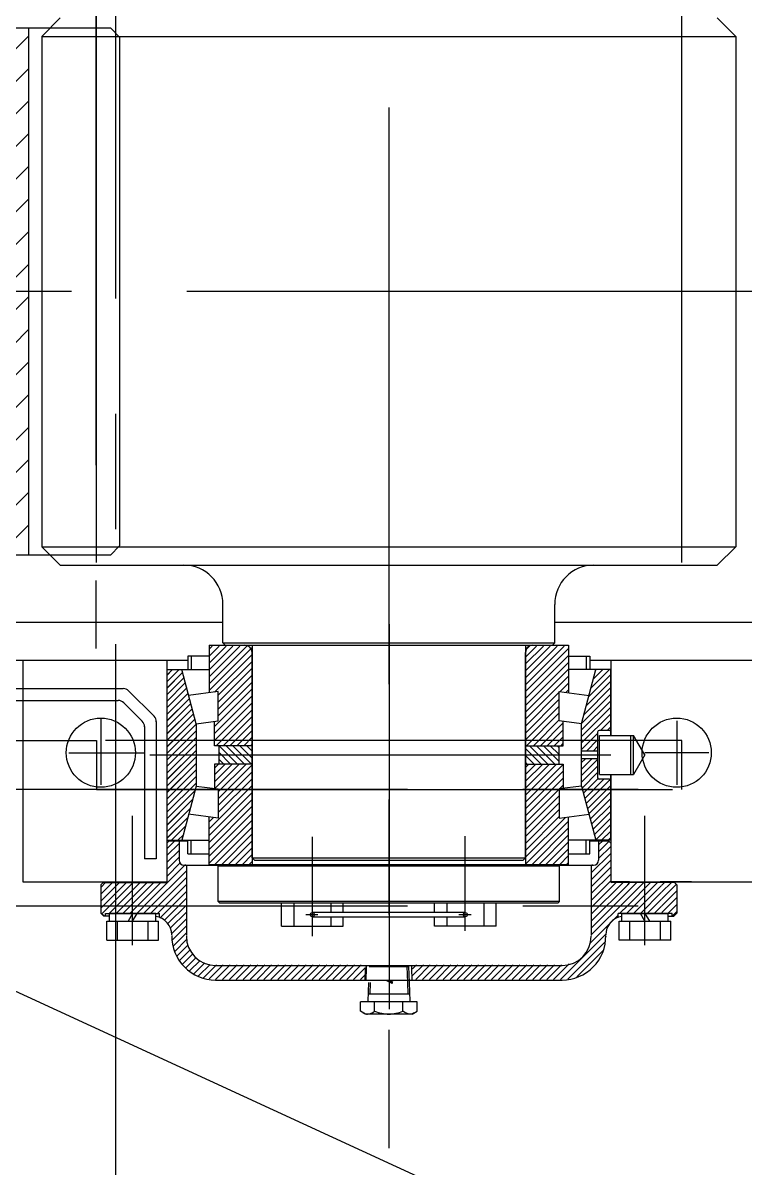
# Model space of a CAD drawing. Header units: millimetres. Extents: x 0 to 12600, y -343 to 8910.
# Drawn here: x 7447 to 7917, y 4666 to 5411 of the extents above; entities that cross this region are included whole.
import ezdxf

# ---------------------------------------------------------------- set-up
doc = ezdxf.new("R2010")
doc.units = ezdxf.units.MM
doc.header["$LTSCALE"] = 300
for name, pattern in [('F', [0.75, 0.5, -0.25]), ('G', [2, 1.25, -0.25, 0.25, -0.25]), ('K', [2.5, 1.25, -0.25, 0.25, -0.25, 0.25, -0.25])]:
    doc.linetypes.add(name, pattern=pattern)
for name, color, linetype in [('01', 7, 'Continuous'), ('02', 1, 'Continuous'), ('04', 2, 'F'), ('05', 142, 'G'), ('07', 6, 'K'), ('10', 1, 'Continuous'), ('11', 3, 'Continuous')]:
    doc.layers.add(name, color=color, linetype=linetype)
pattern_1 = [(224.9999999999992, (17663.52451527841, -12563.49412376348), (-2.245064030267257, 2.245064030267319), [])]
pattern_2 = [(224.9999999999992, (8758.30591865395, 6442.174228793807), (-2.121320343559614, 2.121320343559672), [])]

# ---------------------------------------------------------------- blocks, each defined once
blk = doc.blocks.new('rtret')
at = {"layer": '05', "color": 142, "linetype": 'G'}
blk.add_line((8495.304174130939, 1429.181361628209), (8495.304174130939, -3356.618926674751), dxfattribs=at)
at = {"layer": '07', "color": 6, "linetype": 'K'}
for p, q in [((8673.304174130939, 242.3527650528731), (8673.304174130939, -8.254198156379971)), ((6120.804174130939, 166.5905367297501), (8482.804174130939, 166.5905367297501)), ((8863.804174130939, 166.5905367297501), (8482.804174130939, 166.5905367297501)), ((8482.804174130939, 166.5905367297501), (8482.804174130939, 134.790536729749)), ((8863.804174130939, 134.790536729749), (8863.804174130939, 166.5905367297501)), ((9435.304174130939, 134.790536729749), (7428.304174130939, 134.790536729749)), ((8482.804174130939, 134.790536729749), (8863.804174130939, 134.790536729749)), ((9435.304174130939, 58.79053672974896), (7428.304174130939, 58.79053672974896))]:
    blk.add_line(p, q, dxfattribs=at)
blk = doc.blocks.new('*U45', base_point=(447.9837774099499, -461.780315071694))
at = {"layer": '01'}
for p, q in [((447.9837774099499, -461.780315071694), (447.9837774099499, -639.694315071694)), ((447.9837774099499, -461.780315071694), (449.48377740995, -463.280315071694)), ((449.48377740995, -463.280315071694), (449.48377740995, -638.1943150716938)), ((447.9837774099499, -639.694315071694), (449.48377740995, -638.1943150716938))]:
    blk.add_line(p, q, dxfattribs=at)

msp = doc.modelspace()

# ---------------------------------------------------------------- hatches: boundary and pattern name
at = {"layer": '02', "linetype": 'Continuous'}
h = msp.add_hatch(dxfattribs=at)
h.set_pattern_fill('_USER', color=1, scale=15, angle=135, style=0, pattern_type=0)
h.set_pattern_definition([(44.9999999999992, (16736.97280182917, 11825.34355612257), (-10.60660171779806, 10.60660171779836), [])])
edge = h.paths.add_edge_path()
edge.add_line((7450.316656852156, 5236.292444887869), (7450.316656852158, 5407.792444887851))
edge.add_line((7450.316656852158, 5407.792444887851), (7385.713156852154, 5407.792444887851))
edge.add_line((7385.713156852154, 5407.792444887851), (7379.713156852154, 5401.792444887851))
edge.add_line((7379.713156852154, 5401.792444887851), (7379.713156852152, 5297.792444887855))
edge.add_ellipse((7359.713156852152, 5297.792444887855), major_axis=(14.1421356237324, 14.142135623732), ratio=0.9999999999998233, start_angle=225.0000000000051, end_angle=314.99999999999494, ccw=False)
edge.add_line((7359.713156852152, 5277.792444887855), (7311.713156852155, 5277.792444887855))
edge.add_line((7311.713156852155, 5277.792444887855), (7310.213156852155, 5276.292444887855))
edge.add_line((7310.213156852155, 5276.292444887855), (7310.213156852155, 5236.292444887869))
edge.add_line((7310.213156852155, 5236.292444887869), (7450.316656852156, 5236.292444887866))
edge = h.paths.add_edge_path()
edge.add_line((7379.713156852146, 5174.792444887851), (7379.713156852134, 5070.792444887855))
edge.add_line((7379.713156852135, 5070.792444887855), (7385.713156852139, 5064.792444887848))
edge.add_line((7385.713156852139, 5064.792444887848), (7450.316656852155, 5064.792444887848))
edge.add_line((7450.316656852155, 5064.792444887848), (7450.316656852156, 5236.292444887869))
edge.add_line((7450.316656852156, 5236.292444887869), (7310.213156852155, 5236.292444887873))
edge.add_line((7310.213156852155, 5236.292444887869), (7310.213156852155, 5196.292444887848))
edge.add_line((7310.213156852154, 5196.292444887848), (7311.713156852143, 5194.792444887858))
edge.add_line((7311.713156852143, 5194.792444887858), (7359.71315685215, 5194.792444887855))
edge.add_ellipse((7359.713156852146, 5174.792444887855), major_axis=(14.14213562373172, 14.14213562373132), ratio=0.9999999999999197, start_angle=314.99999999998727, end_angle=404.99999999999187, ccw=False)
h.paths.add_polyline_path([(7246.713156852154, 5199.792444887866), (7251.713156852154, 5194.792444887862), (7270.713156852165, 5194.792444887858), (7272.21315685215, 5196.292444887848), (7272.213156852152, 5236.292444887869), (7246.713156852155, 5236.292444887869)])
h.paths.add_polyline_path([(7246.713156852155, 5236.292444887869), (7272.213156852152, 5236.292444887869), (7272.213156852155, 5276.292444887855), (7270.713156852152, 5277.792444887855), (7258.238156857297, 5277.792444887855), (7251.713156852159, 5277.792444887855), (7246.713156852159, 5272.792444887855)])
h = msp.add_hatch(dxfattribs=at)
h.set_pattern_fill('ANSI31', color=1, angle=-90.00000000000001, style=0)
h.set_pattern_definition([(224.9999999999992, (8707.196377067077, 5613.082791254947), (-2.245064030267257, 2.245064030267319), [])])
h.paths.add_polyline_path([(7595.893819048592, 4940.854944887302), (7571.388319073379, 4940.854944887331), (7571.38831907339, 4956.702438342716), (7573.885320689434, 4957.031174841944), (7573.885320689456, 4975.994137841986), (7567.888319073575, 4975.204617601226), (7567.88831907582, 5005.654944888727), (7595.950819073746, 5005.654944888727), (7595.950819073742, 5001.764444925717), (7595.893819048592, 5001.707444900563)])
h.paths.add_polyline_path([(7573.885320689457, 4893.715751946544), (7573.885320689434, 4912.678714946582), (7571.388319073393, 4913.00745144581), (7571.388319073379, 4928.854944901203), (7595.893819048592, 4928.854944901203), (7595.893819048591, 4863.417444900562), (7567.888319075862, 4863.417444900562), (7567.888319073573, 4894.505272187303)])
h.paths.add_polyline_path([(7773.807819048589, 4940.854944887298), (7773.807819048593, 5001.707444900563), (7773.750819023443, 5001.764444925717), (7773.750819023436, 5005.654944888727), (7801.813319021366, 5005.654944888724), (7801.81331902361, 4975.204617601223), (7795.816317407726, 4975.994137841983), (7795.816317407748, 4957.031174841941), (7798.313319023792, 4956.702438342712), (7798.313319023807, 4940.854944887327)])
h.paths.add_polyline_path([(7773.807819048593, 4928.854944901203), (7798.313319023807, 4928.854944901199), (7798.313319023792, 4913.007451445807), (7795.816317407748, 4912.678714946578), (7795.816317407724, 4893.71575194654), (7801.813319023609, 4894.5052721873), (7801.813319021317, 4863.417444900559), (7773.807819048588, 4863.417444900562)])
at = {"layer": '02'}
h = msp.add_hatch(dxfattribs=at)
h.set_pattern_fill('_USER', color=256, scale=3, angle=-45.00000000000001, style=0, pattern_type=0)
h.set_pattern_definition(pattern_2)
h.paths.add_polyline_path([(7540.388319339999, 4914.832653046309), (7540.388319339992, 4934.85494489421), (7559.388319340228, 4934.854944894214), (7559.388319340243, 4916.14933919629)])
h.paths.add_polyline_path([(7540.325494655684, 4990.417444888724), (7550.081817828722, 4990.417444888717), (7559.388319340246, 4955.122608406818), (7559.388319340228, 4934.85494489421), (7540.325494655684, 4934.85494489421)])
h.paths.add_polyline_path([(7540.388319339999, 4914.832653046309), (7559.388319340243, 4916.149339196287), (7559.388319340246, 4914.587281381711), (7550.081817828727, 4879.292444899835), (7540.388319340012, 4879.292444899835)])
h.paths.add_polyline_path([(7810.313318756936, 4914.587281381708), (7810.313318756954, 4932.354944894207), (7820.713318757192, 4932.354944894207), (7820.713318757188, 4919.97994489421, 0.4142135623732283), (7821.713318757188, 4918.979944894207), (7828.313318757187, 4918.979944894207, -0.4142135623732948), (7829.313318757187, 4917.979944894207), (7829.31331875717, 4879.292444899831), (7819.619820268451, 4879.292444899831)])
at = {"layer": '10'}
h = msp.add_hatch(dxfattribs=at)
h.set_pattern_fill('_USER', color=256, scale=3, angle=-45.00000000000001, style=0, pattern_type=0)
h.set_pattern_definition(pattern_2)
h.paths.add_polyline_path([(7540.388319339999, 4954.877236742115), (7540.388319339992, 4934.85494489421), (7559.388319340228, 4934.85494489421), (7559.388319340243, 4953.560550592138)])
h.paths.add_polyline_path([(7540.325494655687, 4934.85494489421), (7540.325494655682, 4879.2924448997), (7550.08181782872, 4879.292444899707), (7559.388319340246, 4914.587281381606), (7559.388319340228, 4934.854944894214)])
h.paths.add_polyline_path([(7540.388319340013, 4990.41744488859), (7540.388319339999, 4954.877236742115), (7559.388319340243, 4953.560550592138), (7559.388319340246, 4955.122608406713), (7550.081817828729, 4990.41744488859)])
h.paths.add_polyline_path([(7819.619820268453, 4990.417444888586), (7810.313318756936, 4955.122608406709), (7810.313318756954, 4937.35494489421), (7820.713318757192, 4937.35494489421), (7820.713318757188, 4949.729944894207, -0.4142135623732283), (7821.713318757188, 4950.729944894207), (7828.313318757187, 4950.729944894207, 0.4142135623732948), (7829.313318757187, 4951.72994489421), (7829.313318757172, 4990.417444888586)])
h = msp.add_hatch(dxfattribs=at)
h.set_pattern_fill('ANSI31', color=256, angle=-90.00000000000001, style=0)
h.set_pattern_definition(pattern_1)
h.paths.add_polyline_path([(7499.038156852138, 4851.892444899833), (7497.538156852138, 4850.392444899833), (7497.538156852136, 4832.192444899836), (7500.038156852136, 4829.692444899836), (7500.638156852135, 4829.692444899836), (7500.638156852135, 4831.692444899836), (7507.138156852135, 4831.692444899836), (7507.138156852136, 4851.892444899833)])
h.paths.add_polyline_path([(7542.013156852136, 4879.272444899834), (7540.413156852138, 4877.672444899836), (7540.413156852138, 4852.392444899833, -0.4142135623730951), (7539.913156852138, 4851.892444899833), (7529.138156852136, 4851.892444899833), (7529.138156852135, 4831.692444899832), (7535.638156852135, 4831.692444899832), (7535.638156852135, 4828.770708778691, -0.3059048704285696), (7543.588156852135, 4816.992444899839), (7543.588156852135, 4817.272444899827, 0.4142135623730356), (7572.088156852135, 4788.772444899834), (7669.266531852135, 4788.772444899834), (7669.507156852137, 4796.472444899835), (7670.138156852135, 4796.472444899835), (7670.138156852135, 4798.272444899834), (7572.088156852135, 4798.272444899834, -0.414213562373095), (7553.088156852135, 4817.272444899834), (7553.088156852137, 4863.472444899835), (7551.538156852138, 4863.472444899835, -0.41421356237309), (7548.338156852137, 4866.672444899836), (7548.338156852137, 4879.272444899834)])
h.paths.add_polyline_path([(7699.538156852136, 4798.272444899834), (7699.538156852136, 4796.472444899835), (7700.169156852134, 4796.472444899835), (7700.409781852136, 4788.772444899834), (7797.588156852135, 4788.772444899831, 0.4142135623731076), (7826.088156852135, 4817.272444899831), (7826.088156852135, 4816.992444899828, -0.3059048704286202), (7834.038156852136, 4828.770708778688), (7834.038156852136, 4831.692444899829), (7840.538156852136, 4831.692444899829), (7840.538156852138, 4851.89244489983), (7829.763156852136, 4851.89244489983, -0.4142135623730958), (7829.263156852136, 4852.39244489983), (7829.263156852136, 4877.672444899832), (7827.663156852138, 4879.272444899831), (7821.338156852137, 4879.272444899831), (7821.338156852137, 4866.672444899832, -0.414213562373103), (7818.138156852136, 4863.472444899831), (7816.588156852137, 4863.472444899831), (7816.588156852135, 4817.272444899831, -0.4142135623730946), (7797.588156852135, 4798.272444899831)])
h.paths.add_polyline_path([(7862.538156852138, 4851.89244489983), (7862.538156852136, 4831.692444899829), (7869.038156852136, 4831.692444899829), (7869.038156852136, 4829.692444899829), (7869.638156852135, 4829.692444899829), (7872.138156852135, 4832.192444899829), (7872.138156852136, 4850.39244489983), (7870.638156852136, 4851.89244489983)])
h.paths.add_polyline_path([(7804.861293788169, 4795.502900087282), (7791.783513462752, 4807.954017146843), (7799.024650052171, 4815.559599294193), (7812.102430377588, 4803.108482234627)], flags=24)
h = msp.add_hatch(dxfattribs=at)
h.set_pattern_fill('ANSI31', color=256, angle=-90.00000000000001, style=0)
h.set_pattern_definition(pattern_1)
h.paths.add_polyline_path([(7507.338156852117, 4831.737724317212), (7518.113374848864, 4831.734975417712), (7518.113909484061, 4833.830654365742), (7518.118517283837, 4851.89244489987), (7507.338156852123, 4851.89244489987)])
h.paths.add_polyline_path([(7529.338156852126, 4851.892444899866), (7518.118517283837, 4851.892444899873), (7518.113374848864, 4831.734975417712), (7529.338156852121, 4831.732111828525)])
h = msp.add_hatch(dxfattribs=at)
h.set_pattern_fill('ANSI31', color=256, angle=-90.00000000000001, style=0)
h.set_pattern_definition(pattern_1)
h.paths.add_polyline_path([(7862.338156852139, 4831.737724317165), (7851.562938855393, 4831.734975417668), (7851.562404220195, 4833.830654365698), (7851.557796420427, 4851.892444899826), (7862.338156852141, 4851.892444899822)])
h.paths.add_polyline_path([(7840.338156852137, 4851.892444899826), (7851.557796420427, 4851.89244489983), (7851.562938855393, 4831.734975417668), (7840.338156852135, 4831.732111828485)])
at = {"layer": '11', "linetype": 'Continuous'}
h = msp.add_hatch(dxfattribs=at)
h.set_pattern_fill('ANSI31', color=3, angle=-1.272221872585407e-14, style=0)
h.set_pattern_definition([(134.9999999999992, (8707.196377067077, 5613.082791254947), (2.245064030267319, 2.245064030267257), [])])
h.paths.add_polyline_path([(7595.893819048592, 4940.854944887302), (7595.893819048592, 4928.854944901203), (7574.188319074822, 4928.854944901203), (7574.188319074822, 4934.854944894265), (7574.188319074829, 4940.854944887327)])
h.paths.add_polyline_path([(7773.807819048593, 4928.854944901203), (7773.807819048593, 4940.854944887298), (7795.513319022352, 4940.854944887324), (7795.513319022363, 4934.854944894261), (7795.513319022363, 4928.854944901199)])

# ---------------------------------------------------------------- linework, layer by layer
for p, q in [((7567.888319075863, 5006.292444887866), (7567.888319073575, 4975.204617601226)), ((7567.88831907495, 5006.292444887866), (7801.813319022235, 5006.292444887862)), ((7595.950819073746, 5006.292444887858), (7595.950819073664, 4863.417444900562)), ((7773.750819023436, 5006.292444887858), (7773.750819023514, 4863.417444900562)), ((7801.813319021318, 5006.292444887862), (7801.81331902361, 4975.204617601223)), ((7446.688156852134, 4996.292444887866), (7446.688156852136, 4852.292444887866)), ((7540.388319339973, 4990.417444888724), (7567.88831907332, 4990.417444888702)), ((7559.388319340246, 4955.122608406815), (7550.081817828722, 4990.417444888717)), ((7829.313318757208, 4990.417444888721), (7801.813319023861, 4990.417444888699)), ((7810.313318756936, 4955.122608406811), (7819.61982026846, 4990.417444888713)), ((7829.313318757198, 4947.554944894211), (7829.313318757216, 4990.417444888721)), ((7573.885320689456, 4975.994137841986), (7554.480343364284, 4973.439424111526)), ((7573.885320689434, 4957.031174841944), (7573.885320689459, 4975.994137841986)), ((7795.81631740773, 4975.994137841983), (7815.221294732898, 4973.439424111522)), ((7795.816317407748, 4957.031174841941), (7795.816317407726, 4975.994137841983)), ((7559.38831934025, 4955.122608406818), (7573.885320689437, 4957.031174841948)), ((7559.388319340246, 4955.122608406815), (7559.388319340246, 4914.587281381711)), ((7571.388319073379, 4940.854944887331), (7571.38831907339, 4956.702438342716)), ((7810.313318756932, 4955.122608406815), (7795.816317407744, 4957.031174841944)), ((7798.313319023807, 4940.854944887327), (7798.313319023792, 4956.702438342712)), ((7810.313318756936, 4914.587281381708), (7810.313318756936, 4955.122608406811)), ((7595.893819048592, 4940.854944887302), (7571.388319073379, 4940.854944887331)), ((7574.188319074829, 4940.854944887327), (7574.188319074822, 4928.854944901203)), ((7773.807819048589, 4940.854944887298), (7798.313319023807, 4940.854944887327)), ((7795.513319022352, 4940.854944887324), (7795.513319022363, 4928.854944901199)), ((7571.388319073379, 4928.854944901199), (7571.38831907339, 4913.00745144581)), ((7595.950819073666, 4928.854944901203), (7571.388319073371, 4928.854944901203)), ((7773.807819048589, 4928.854944901203), (7798.313319023814, 4928.854944901199)), ((7798.313319023807, 4928.854944901195), (7798.313319023792, 4913.007451445807)), ((7829.31331875717, 4879.292444899831), (7829.313318757187, 4922.15494489421)), ((7559.388319340246, 4914.587281381711), (7550.081817828727, 4879.292444899835)), ((7559.38831934025, 4914.587281381711), (7573.885320689437, 4912.678714946582)), ((7573.885320689434, 4912.678714946582), (7573.885320689457, 4893.715751946544)), ((7810.313318756932, 4914.587281381708), (7795.816317407744, 4912.678714946578)), ((7795.816317407748, 4912.678714946578), (7795.816317407724, 4893.71575194654)), ((7810.313318756936, 4914.587281381708), (7819.619820268451, 4879.292444899831)), ((7573.885320689454, 4893.715751946544), (7554.480343364282, 4896.270465677004)), ((7795.816317407728, 4893.71575194654), (7815.221294732896, 4896.270465677)), ((7567.888319075862, 4863.417444900562), (7567.888319073573, 4894.505272187303)), ((7801.813319021317, 4863.417444900559), (7801.813319023609, 4894.5052721873)), ((7540.38831933999, 4879.292444899835), (7567.888319074694, 4879.292444899835)), ((7540.413156852138, 4877.392444899833), (7540.413156852138, 4852.392444899833)), ((7548.338156852137, 4878.892444899833), (7548.338156852137, 4866.292444899835)), ((7829.313318757192, 4879.292444899831), (7801.81331902391, 4879.292444899831)), ((7821.338156852137, 4878.89244489983), (7821.338156852137, 4866.292444899831)), ((7829.263156852136, 4877.39244489983), (7829.263156852136, 4852.39244489983)), ((7551.538156852138, 4863.092444899834), (7574.581344008687, 4863.092444899834)), ((7553.088156852137, 4863.092444899834), (7553.088156852135, 4817.272444899834)), ((7801.81331902391, 4863.417444900559), (7567.888319073268, 4863.417444900562)), ((7795.175523521118, 4863.092740428034), (7818.150819048588, 4863.092740428034)), ((7795.175819049321, 4863.09244489983), (7818.138156852136, 4863.09244489983)), ((7816.588156852137, 4863.09244489983), (7816.588156852135, 4817.272444899831)), ((7497.338156852137, 4850.392444899833), (7497.338156852135, 4832.192444899836)), ((7498.838156852137, 4851.892444899833), (7539.913156852138, 4851.892444899833)), ((7870.838156852137, 4851.89244489983), (7829.763156852136, 4851.89244489983)), ((7872.338156852137, 4850.39244489983), (7870.838156852137, 4851.89244489983)), ((7872.338156852137, 4850.39244489983), (7872.338156852135, 4831.89244489983)), ((7499.822156852136, 4829.892444899833), (7497.338156852135, 4832.192444899836)), ((7499.338156852132, 4829.89244489984), (7497.338156852132, 4831.89244489984)), ((7503.012904303591, 4829.89244489984), (7499.338156852132, 4829.89244489984)), ((7500.43815685213, 4829.692444899843), (7500.43815685213, 4831.692444899843)), ((7500.43815685213, 4831.692444899843), (7535.638156852131, 4831.69244489984)), ((7535.638156852131, 4829.190051714042), (7535.638156852131, 4831.69244489984)), ((7869.238156852137, 4831.692444899829), (7834.038156852136, 4831.692444899829)), ((7834.038156852136, 4829.190051714031), (7834.038156852136, 4831.692444899829)), ((7866.663409400676, 4829.89244489983), (7870.338156852135, 4829.89244489983)), ((7869.238156852137, 4829.692444899829), (7869.238156852137, 4831.692444899829)), ((7870.338156852135, 4829.89244489983), (7872.338156852135, 4831.89244489983)), ((7543.588156852135, 4816.892444899833), (7543.588156852135, 4816.612444899834)), ((7826.088156852135, 4816.89244489983), (7826.088156852135, 4816.612444899831)), ((7572.088156852135, 4797.892444899833), (7797.588156852135, 4797.89244489983)), ((7572.088156852135, 4788.392444899833), (7797.588156852135, 4788.39244489983))]:
    msp.add_line(p, q)
for centre, radius, start, end in [((7551.538156852138, 4866.292444899835), 3.2, 180, 270), ((7818.138156852136, 4866.292444899831), 3.2, 270, 0), ((7539.913156852138, 4852.392444899833), 0.5, 270, 0), ((7829.763156852136, 4852.39244489983), 0.5, 180, 270), ((7572.088156852135, 4816.892444899833), 19, 180, 270), ((7797.588156852135, 4816.89244489983), 19, 270, 0)]:
    msp.add_arc(centre, radius, start, end)
at = {"layer": '01'}
for p, q in [((7471.045819048596, 5414.292444887862), (7459.045819048596, 5402.292444887862)), ((7898.655819048593, 5414.292444887855), (7910.655819048592, 5402.292444887855)), ((6488.288156852107, 5407.792444887862), (7503.616656852158, 5407.792444887848)), ((7459.045819048596, 5402.292444887862), (7459.045819048591, 5070.292444887862)), ((7459.045819048596, 5402.292444887862), (7910.655819048596, 5402.292444887855)), ((7503.616656852158, 5407.792444887848), (7509.616656852158, 5401.792444887848)), ((7509.616656852158, 5401.792444887848), (7509.616656852154, 5070.792444887844)), ((7910.655819048596, 5402.292444887855), (7910.655819048592, 5070.292444887855)), ((7459.045819048591, 5070.292444887862), (7471.045819048591, 5058.292444887862)), ((7459.045819048591, 5070.292444887862), (7910.655819048592, 5070.292444887855)), ((7509.616656852154, 5070.792444887844), (7503.616656852154, 5064.792444887844)), ((7910.655819048592, 5070.292444887855), (7898.655819048591, 5058.292444887855)), ((7503.616656852154, 5064.792444887844), (7014.738156852162, 5064.792444887855)), ((7471.045819048591, 5058.292444887862), (7898.655819048591, 5058.292444887855)), ((7576.90081904859, 5007.792444887858), (7576.90081904859, 5032.792444887858)), ((7792.800819048592, 5007.792444887855), (7792.800819048592, 5032.792444887855)), ((7576.90081904859, 5007.792444887858), (7578.40081904859, 5006.292444887858)), ((7576.90081904859, 5007.792444887858), (7792.800819048592, 5007.792444887855)), ((7578.40081904859, 5006.292444887858), (7791.300819048592, 5006.292444887855)), ((7792.800819048592, 5007.792444887855), (7791.300819048592, 5006.292444887855)), ((7595.893819048591, 4867.792444887858), (7595.893819048592, 5001.492444887859)), ((7773.807819048588, 4867.792444887858), (7773.807819048589, 5001.492444887863)), ((7540.338156852139, 4996.292444887858), (7540.338156852137, 4852.292444887862)), ((7989.488156852141, 4996.292444887851), (7815.699135869873, 4996.292444887855)), ((7829.338156852139, 4996.292444887855), (7829.338156852139, 4947.554944894207)), ((7014.738156852151, 4977.992031560363), (7511.95653347055, 4977.992031560356)), ((7532.073690758075, 4959.945942084698), (7515.492067376484, 4976.527565466287)), ((7107.238156852137, 4970.292031560362), (7508.76708904028, 4970.292031560359)), ((7524.373690758074, 4956.756497654424), (7512.302622946211, 4968.82756546629)), ((7533.538156852143, 4956.627408178763), (7533.538156852142, 4867.209031560356)), ((7525.838156852143, 4953.437963748493), (7525.838156852141, 4867.209031560356)), ((7820.713318757199, 4949.729944894207), (7820.713318757188, 4919.979944894207)), ((7822.050819048592, 4922.15494489421), (7822.050819048592, 4947.554944894207)), ((7822.050819048592, 4947.554944894207), (7844.050819048592, 4947.554944894211)), ((7842.050819048592, 4947.554944894207), (7842.050819048592, 4922.15494489421)), ((7851.383167467301, 4934.854944894207), (7844.050819048592, 4947.554944894207)), ((7844.050819048592, 4922.15494489421), (7844.050819048592, 4947.554944894207)), ((7851.383167467301, 4934.854944894207), (7844.050819048592, 4922.15494489421)), ((7822.050819048592, 4922.15494489421), (7844.050819048592, 4922.154944894206)), ((7829.338156852139, 4922.15494489421), (7829.338156852137, 4852.292444887855)), ((7541.913156852138, 4878.892444899833), (7554.002502227301, 4878.892444899833)), ((7815.699135869877, 4878.89244489983), (7827.763156852136, 4878.89244489983)), ((7573.836086814082, 4862.346230888917), (7574.835445083268, 4863.346872208174)), ((7573.850819048591, 4839.417444900562), (7573.850819048593, 4862.417444900562)), ((7795.850819048593, 4862.417444900559), (7573.850819048593, 4862.417444900562)), ((7795.850819048593, 4862.417444900559), (7794.850819048593, 4863.417444900559)), ((7795.850819048591, 4839.417444900559), (7795.850819048593, 4862.417444900559)), ((7498.838156852135, 4851.89244489984), (7498.838156852135, 4852.292740428045)), ((7870.838156852137, 4851.89244489983), (7870.838156852137, 4852.292740428034)), ((7573.850819048591, 4839.417444900562), (7574.850819048591, 4838.417444900562)), ((7795.850819048591, 4839.417444900559), (7573.850819048591, 4839.417444900562)), ((7794.850819048591, 4838.417444900559), (7574.850819048591, 4838.417444900562)), ((7615.064358330698, 4823.417444900206), (7615.064358330698, 4838.417444900562)), ((7623.054358330773, 4838.417444900562), (7623.054358330773, 4823.417444900206)), ((7647.054358331191, 4838.417444900562), (7647.054358331191, 4832.247254738515)), ((7655.044358331265, 4832.247254738515), (7655.044358331265, 4838.417444900566)), ((7714.657279765909, 4832.247254738515), (7714.657279765909, 4838.417444900562)), ((7722.647279765987, 4838.417444900562), (7722.647279765987, 4832.247254738515)), ((7746.647279766402, 4838.417444900562), (7746.647279766402, 4823.417444900206)), ((7754.637279766476, 4823.417444900206), (7754.637279766476, 4838.417444900562)), ((7794.850819048591, 4838.417444900559), (7795.850819048591, 4839.417444900559)), ((7503.012099774484, 4826.738827788478), (7503.013375340054, 4831.738827625693)), ((7533.213374357695, 4831.731123209662), (7503.013375340054, 4831.738827625693)), ((7518.113374848875, 4831.734975417679), (7515.225348031449, 4826.735712028585)), ((7518.112099283305, 4826.734975580461), (7521.00012610073, 4831.734238969555)), ((7533.212098792125, 4826.731123372447), (7533.213374357695, 4831.731123209662)), ((7734.647279766195, 4832.247254738515), (7635.05435833098, 4832.247254738515)), ((7635.05435833098, 4829.58763506226), (7734.647279766195, 4829.58763506226)), ((7647.054358331191, 4829.58763506226), (7647.054358331191, 4823.417444900206)), ((7655.044358331265, 4823.417444900206), (7655.044358331265, 4829.58763506226)), ((7714.657279765909, 4823.417444900206), (7714.657279765909, 4829.58763506226)), ((7722.647279765987, 4829.58763506226), (7722.647279765987, 4823.417444900206)), ((7836.462939346572, 4831.731123209651), (7866.662938364213, 4831.738827625682)), ((7836.464214912142, 4826.731123372436), (7836.462939346572, 4831.731123209651)), ((7851.564214420962, 4826.73497558045), (7848.676187603537, 4831.734238969544)), ((7851.562938855393, 4831.734975417668), (7854.450965672818, 4826.735712028574)), ((7866.664213929783, 4826.738827788467), (7866.662938364213, 4831.738827625682)), ((7501.343910914779, 4814.239252958319), (7501.3470998287, 4826.739252551812)), ((7501.3470998287, 4826.739252551812), (7534.877098737909, 4826.730698609113)), ((7508.112099608587, 4826.737526711597), (7508.108910694667, 4814.237527118104)), ((7528.112098958026, 4826.732424449325), (7528.108910044105, 4814.232424855829)), ((7534.873909823992, 4814.230699015618), (7534.877098737909, 4826.730698609113)), ((7615.064358330698, 4823.417444900206), (7655.044358331265, 4823.417444900206)), ((7754.637279766476, 4823.417444900206), (7714.657279765909, 4823.417444900206)), ((7834.799214966358, 4826.730698609103), (7868.329213875567, 4826.739252551801)), ((7834.802403880275, 4814.230699015607), (7834.799214966358, 4826.730698609103)), ((7841.564214746241, 4826.732424449314), (7841.567403660162, 4814.232424855818)), ((7861.56421409568, 4826.737526711586), (7861.567403009601, 4814.23752711809)), ((7868.332402789488, 4814.239252958305), (7868.329213875567, 4826.739252551801)), ((7501.343910914779, 4814.239252958319), (7534.873909823992, 4814.230699015618)), ((7868.332402789488, 4814.239252958305), (7834.802403880275, 4814.230699015607))]:
    msp.add_line(p, q, dxfattribs=at)
at = {"layer": '01', "color": 7, "linetype": 'Continuous'}
for p, q in [((7450.316656852158, 5407.792444887851), (7450.316656852155, 5064.792444887848)), ((7034.738156852153, 5021.292444887866), (7576.900819048588, 5021.292444887858)), ((7792.800819048592, 5021.292444887855), (7989.488156852141, 5021.292444887851)), ((7554.00250222731, 4999.119716345776), (7554.002502227303, 4990.417444888713)), ((7567.888319075336, 4999.119716345776), (7554.00250222731, 4999.119716345776)), ((7556.305547186638, 4999.119716345776), (7556.305547186631, 4990.41744488871)), ((7801.813319021846, 4999.119716345773), (7815.699135869871, 4999.119716345773)), ((7813.396090910544, 4999.119716345773), (7813.396090910554, 4990.417444888706)), ((7815.699135869871, 4999.119716345773), (7815.699135869879, 4990.41744488871)), ((7554.002502227308, 4996.292444887858), (7039.609595406161, 4996.292444887866)), ((7828.313318757187, 4950.729944894207), (7821.713318757188, 4950.729944894207)), ((7820.713318757195, 4937.35494489421), (7810.313318756954, 4937.354944894207)), ((7820.713318757192, 4932.354944894207), (7810.313318756954, 4932.354944894207)), ((7828.313318757187, 4918.979944894207), (7821.713318757188, 4918.979944894207)), ((7540.413156852138, 4877.392444899833), (7541.913156852138, 4878.892444899833)), ((7554.002502227308, 4870.590173442648), (7554.002502227301, 4879.292444899711)), ((7556.305547186636, 4870.590173442648), (7556.305547186629, 4879.292444899711)), ((7813.396090910542, 4870.590173442644), (7813.396090910553, 4879.292444899707)), ((7815.69913586987, 4870.590173442644), (7815.699135869877, 4879.292444899707)), ((7827.763156852136, 4878.89244489983), (7829.263156852136, 4877.39244489983)), ((7533.538156852142, 4867.209031560356), (7525.838156852141, 4867.209031560356)), ((7554.002502227308, 4870.590173442648), (7567.888319075334, 4870.590173443674)), ((7801.813319021844, 4870.590173442644), (7815.69913586987, 4870.590173442644)), ((7446.688156852136, 4852.292444887866), (7540.338156852137, 4852.292444887858)), ((7497.338156852137, 4850.392444899833), (7498.838156852137, 4851.892444899833)), ((7841.557693974236, 4852.292740428034), (7829.275819048588, 4852.292740428034)), ((7829.338156852137, 4852.292444887855), (7922.988156852134, 4852.292444887855)), ((7881.850819048589, 4852.292740428034), (7861.557694625332, 4852.292740428034)), ((7670.138156852135, 4797.892444899833), (7670.138156852135, 4796.09244489983)), ((7699.538156852136, 4797.892444899833), (7699.538156852136, 4796.09244489983)), ((7670.138156852135, 4796.092444899834), (7669.897531852136, 4788.392444899833)), ((7671.980319048586, 4797.117740428039), (7697.721319048588, 4797.117740428039)), ((7697.721319048588, 4797.117740428039), (7698.071319048587, 4786.692740428036)), ((7699.538156852136, 4796.092444899834), (7699.778781852135, 4788.392444899833)), ((7671.630319048588, 4786.692740428036), (7671.250819048589, 4774.548740428043)), ((7698.071319048587, 4786.692740428036), (7698.450819048589, 4774.548740428043)), ((7666.400819048587, 4768.069128802905), (7666.400819048587, 4774.192740428036)), ((7703.300819048588, 4774.192740428036), (7666.400819048587, 4774.192740428036)), ((7669.650819048587, 4766.192740428036), (7666.400819048587, 4768.069128802905)), ((7671.250819048589, 4774.192740428036), (7671.250819048589, 4774.548740428047)), ((7675.625819048589, 4768.069128802905), (7675.625819048589, 4774.192740428036)), ((7694.075819048589, 4768.069128802905), (7694.075819048589, 4774.192740428036)), ((7698.450819048589, 4774.192740428036), (7698.450819048589, 4774.548740428039)), ((7700.050819048588, 4766.192740428036), (7703.300819048588, 4768.069128802905)), ((7703.300819048588, 4768.069128802905), (7703.300819048588, 4774.192740428036)), ((7700.050819048588, 4766.192740428036), (7669.650819048587, 4766.192740428036))]:
    msp.add_line(p, q, dxfattribs=at)
for centre, radius in [((7497.438481245036, 4936.292444887808), 22.5), ((7872.238156852126, 4936.292444887793), 22.5), ((7635.05435833098, 4830.917444900388), 1.329809838126247), ((7734.647279766195, 4830.917444900388), 1.329809838126247)]:
    msp.add_circle(centre, radius, dxfattribs=at)
at = {"layer": '01'}
for centre, radius, start, end in [((7551.415299880729, 5032.807065010853), 25.48552336138034, 359.9671314820623, 89.80773804360693), ((7818.286338216453, 5032.807065010849), 25.48552336138022, 90.19226195639305, 180.0328685183545), ((7591.093819048589, 5001.492444887859), 4.8, 0, 90), ((7778.607819048592, 5001.492444887859), 4.8, 90, 180), ((7511.95653347055, 4972.992031560356), 5, 44.99999999988945, 90), ((7508.76708904028, 4965.292031560359), 5, 44.99999999988945, 90), ((7520.838156852143, 4953.220963748492), 5, 0, 44.99999999988945), ((7528.538156852143, 4956.410408178766), 5, 0, 44.99999999988945)]:
    msp.add_arc(centre, radius, start, end, dxfattribs=at)
at = {"layer": '01', "color": 7, "linetype": 'Continuous'}
for centre, radius, start, end in [((7821.713318757188, 4949.729944894207), 1, 90, 180), ((7821.713318757188, 4949.729944894207), 1.000000000000455, 90, 180), ((7828.313318757187, 4951.729944894207), 1, 270, 0), ((7821.713318757188, 4919.979944894207), 1, 180, 270), ((7828.313318757187, 4917.979944894207), 1, 0, 90), ((7828.313318757187, 4917.979944894207), 1, 0, 90), ((7531.592902809224, 4817.892444899833), 12, 359.1228451616642, 82.24150321381674), ((7838.083410895047, 4817.89244489983), 12, 97.75849678618326, 180.8771548383358), ((7572.088156852135, 4816.892444899833), 28.5, 179.1228451616641, 270), ((7797.588156852135, 4816.89244489983), 28.5, 270, 0.8771548383358257)]:
    msp.add_arc(centre, radius, start, end, dxfattribs=at)
at = {"layer": '01'}
for points in [[(7668.025819048587, 4767.13093461547), (7671.013319048589, 4766.192740428036), (7675.625819048589, 4768.069128802905)], [(7675.625819048589, 4768.069128802905), (7684.850819048587, 4766.192740428036), (7694.075819048589, 4768.069128802905)], [(7701.675819048588, 4767.13093461547), (7698.688319048589, 4766.192740428036), (7694.075819048589, 4768.069128802905)]]:
    msp.add_spline(points, degree=3, dxfattribs=at)
at = {"layer": '02'}
msp.add_line((7107.238156852141, 4935.322270247514), (8648.084616660992, 4225.860631005926), dxfattribs=at)
at = {"layer": '02', "color": 1, "linetype": 'Continuous'}
msp.add_line((7669.507156852137, 4796.092444899834), (7669.266531852135, 4788.392444899833), dxfattribs=at)
msp.add_solid([(7687.19111856005, 4785.669399883493), (7681.751906683409, 4788.392444899833), (7687.780256842288, 4787.580660222746)], dxfattribs=at)
at = {"layer": '04', "color": 2, "linetype": 'F'}
for p, q in [((7696.559319048588, 4797.117740428039), (7696.90931904859, 4786.692740428036)), ((7672.792319048588, 4786.692740428036), (7672.557944048588, 4779.192740428036)), ((7696.90931904859, 4786.692740428036), (7697.14369404859, 4779.192740428036)), ((7698.305694048587, 4779.192740428036), (7671.395944048588, 4779.192740428036))]:
    msp.add_line(p, q, dxfattribs=at)
at = {"layer": '05', "color": 4, "linetype": 'G'}
for p, q in [((7684.838156852154, 5955.947894010853), (7684.838156852135, 4678.981368069486)), ((7494.350819048598, 5434.991005856227), (7494.350819048591, 5041.337744657449)), ((7875.350819048598, 5434.991005856224), (7875.350819048591, 5041.337744657445)), ((7928.319225983338, 5236.292444887855), (4698.157087720942, 5236.292444887877)), ((7635.054358330984, 4881.485095817945), (7635.05435833098, 4817.039425192175))]:
    msp.add_line(p, q, dxfattribs=at)
at = {"layer": '05'}
for p, q in [((7494.213156852159, 5498.287957609478), (7494.213156852152, 5004.177180432413)), ((7497.43848124504, 4958.792444887808), (7497.438481245036, 4915.460302952739)), ((7872.238156852126, 4957.124586822862), (7872.238156852126, 4915.460302952721)), ((7476.606339309964, 4936.292444887808), (7525.838156852143, 4936.292444887804)), ((7529.402670333063, 4934.85494489421), (7829.313318757194, 4934.854944894207)), ((7893.070298787198, 4936.292444887793), (7851.406014917054, 4936.292444887793)), ((7518.108128449777, 4811.169984240318), (7518.129587001106, 4895.283851712862)), ((7851.568185254494, 4811.169984240314), (7851.546726703168, 4895.283851712858)), ((7734.647279766195, 4820.352453053823), (7734.647279766196, 4881.966323250566)), ((7638.757929950275, 4830.917444900388), (7630.82612913633, 4830.917444900388)), ((7738.350851385486, 4830.917444900388), (7730.419050571541, 4830.917444900388))]:
    msp.add_line(p, q, dxfattribs=at)

# ---------------------------------------------------------------- block references
msp.add_blockref('rtret', (-988.2660172787946, 4777.601908158126))
at = {"layer": '01', "xscale": -1, "rotation": 90}
msp.add_blockref('*U45', (7595.893819048591, 4867.792444887858), dxfattribs=at)

doc.saveas('drawing.dxf')
